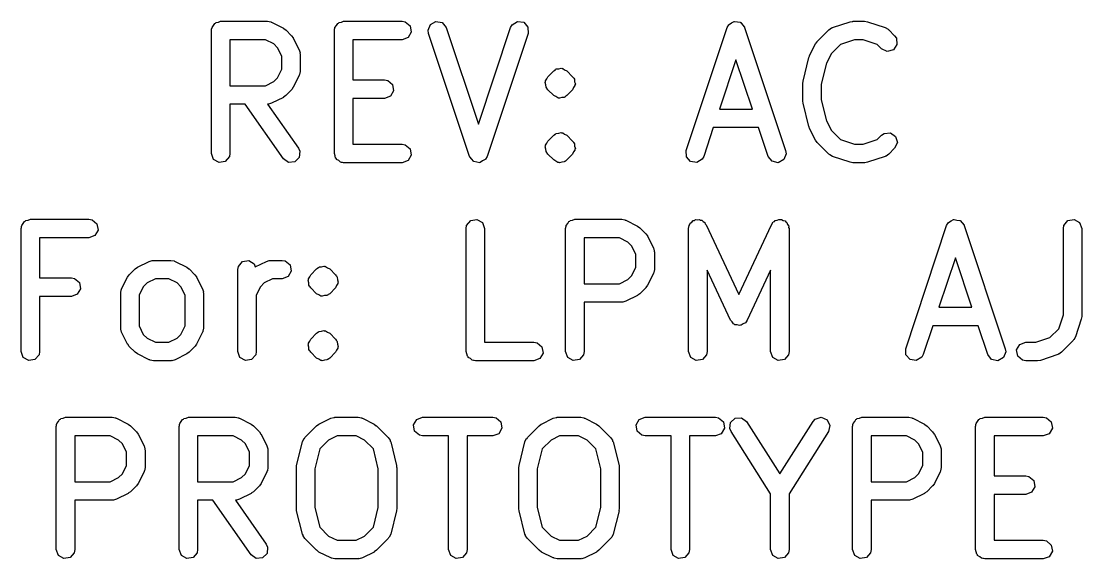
# Model space of a CAD drawing. Extents: x 93 to 212, y -133 to -50.
# Drawn here: x 105.14 to 113.76, y -132.98 to -128.61 of the extents above; entities that cross this region are included whole.
import ezdxf

# ---------------------------------------------------------------- set-up
doc = ezdxf.new("R2010")
doc.units = 0
doc.layers.add('BLACK', color=7, linetype='CONTINUOUS')

msp = doc.modelspace()

# ---------------------------------------------------------------- linework, layer by layer
at = {"layer": 'BLACK', "linetype": 'CONTINUOUS'}
for p, q in [((106.741, -128.614), (106.759, -128.607)), ((106.759, -128.607), (107.14, -128.607)), ((107.14, -128.607), (107.166, -128.612)), ((107.166, -128.612), (107.169, -128.615)), ((107.741, -128.614), (107.759, -128.607)), ((107.759, -128.607), (108.235, -128.607)), ((108.235, -128.607), (108.261, -128.612)), ((108.261, -128.612), (108.3, -128.645)), ((108.465, -128.633), (108.51, -128.608)), ((108.51, -128.608), (108.56, -128.618)), ((109.129, -128.636), (109.173, -128.609)), ((109.173, -128.609), (109.224, -128.616)), ((110.914, -128.621), (110.935, -128.609)), ((110.935, -128.609), (110.937, -128.609)), ((110.937, -128.609), (110.939, -128.608)), ((110.939, -128.608), (110.962, -128.613)), ((110.962, -128.613), (110.985, -128.616)), ((111.736, -128.659), (111.878, -128.611)), ((111.878, -128.611), (111.901, -128.608)), ((111.901, -128.608), (111.902, -128.607)), ((111.902, -128.607), (111.997, -128.607)), ((111.997, -128.607), (112.019, -128.611)), ((112.019, -128.611), (112.021, -128.611)), ((112.021, -128.611), (112.164, -128.659)), ((106.684, -128.682), (106.686, -128.673)), ((106.684, -129.682), (106.684, -128.682)), ((106.685, -128.669), (106.687, -128.666)), ((106.686, -128.673), (106.685, -128.669)), ((106.687, -128.666), (106.689, -128.657)), ((106.689, -128.657), (106.701, -128.642)), ((106.701, -128.642), (106.711, -128.625)), ((106.711, -128.625), (106.717, -128.623)), ((106.717, -128.623), (106.722, -128.617)), ((106.722, -128.617), (106.741, -128.614)), ((107.169, -128.615), (107.174, -128.615)), ((107.174, -128.615), (107.269, -128.663)), ((107.269, -128.663), (107.287, -128.676)), ((107.287, -128.676), (107.289, -128.677)), ((107.289, -128.677), (107.336, -128.725)), ((107.684, -128.682), (107.686, -128.673)), ((107.684, -129.682), (107.684, -128.682)), ((107.685, -128.669), (107.687, -128.666)), ((107.686, -128.673), (107.685, -128.669)), ((107.687, -128.666), (107.689, -128.657)), ((107.689, -128.657), (107.701, -128.642)), ((107.701, -128.642), (107.711, -128.625)), ((107.711, -128.625), (107.717, -128.623)), ((107.717, -128.623), (107.722, -128.617)), ((107.722, -128.617), (107.741, -128.614)), ((108.309, -128.695), (108.284, -128.74)), ((108.3, -128.645), (108.309, -128.695)), ((108.446, -128.68), (108.465, -128.633)), ((108.45, -128.706), (108.446, -128.68)), ((108.56, -128.618), (108.592, -128.659)), ((108.592, -128.659), (108.855, -129.445)), ((108.855, -129.445), (109.117, -128.659)), ((109.117, -128.659), (109.129, -128.636)), ((109.224, -128.616), (109.258, -128.655)), ((109.258, -128.655), (109.259, -128.706)), ((110.545, -129.659), (110.879, -128.659)), ((110.879, -128.659), (110.891, -128.636)), ((110.891, -128.636), (110.893, -128.635)), ((110.893, -128.635), (110.894, -128.633)), ((110.894, -128.633), (110.914, -128.621)), ((110.985, -128.616), (110.987, -128.618)), ((110.987, -128.618), (110.989, -128.618)), ((110.989, -128.618), (111.004, -128.637)), ((111.004, -128.637), (111.02, -128.655)), ((111.02, -128.655), (111.02, -128.657)), ((111.02, -128.657), (111.021, -128.659)), ((111.021, -128.659), (111.354, -129.659)), ((111.611, -128.772), (111.706, -128.677)), ((111.706, -128.677), (111.728, -128.662)), ((111.728, -128.662), (111.732, -128.662)), ((111.732, -128.662), (111.736, -128.659)), ((112.164, -128.659), (112.187, -128.671)), ((112.187, -128.671), (112.189, -128.675)), ((112.189, -128.675), (112.193, -128.677)), ((112.193, -128.677), (112.241, -128.725)), ((106.834, -128.757), (106.834, -129.131)), ((107.123, -128.757), (106.834, -128.757)), ((107.191, -128.792), (107.123, -128.757)), ((107.336, -128.725), (107.349, -128.743)), ((107.349, -128.743), (107.35, -128.744)), ((107.35, -128.744), (107.398, -128.839)), ((108.235, -128.757), (107.834, -128.757)), ((107.834, -128.757), (107.834, -129.084)), ((108.284, -128.74), (108.235, -128.757)), ((108.783, -129.706), (108.45, -128.706)), ((109.259, -128.706), (108.926, -129.706)), ((111.597, -128.792), (111.61, -128.774)), ((111.61, -128.774), (111.611, -128.772)), ((111.914, -128.757), (111.8, -128.796)), ((111.985, -128.757), (111.914, -128.757)), ((112.1, -128.796), (111.985, -128.757)), ((112.241, -128.725), (112.256, -128.746)), ((112.256, -128.746), (112.26, -128.797)), ((107.221, -128.822), (107.191, -128.792)), ((107.256, -128.891), (107.221, -128.822)), ((107.398, -128.839), (107.405, -128.864)), ((107.405, -128.864), (107.404, -128.869)), ((107.404, -128.869), (107.406, -128.873)), ((111.549, -128.887), (111.597, -128.792)), ((111.726, -128.87), (111.687, -128.947)), ((111.8, -128.796), (111.726, -128.87)), ((112.135, -128.831), (112.1, -128.796)), ((112.181, -128.852), (112.135, -128.831)), ((112.231, -128.839), (112.181, -128.852)), ((112.26, -128.797), (112.231, -128.839)), ((107.256, -128.998), (107.256, -128.891)), ((107.406, -128.873), (107.406, -129.016)), ((110.95, -128.92), (110.816, -129.322)), ((111.084, -129.322), (110.95, -128.92)), ((111.496, -129.093), (111.544, -128.902)), ((111.544, -128.902), (111.549, -128.89)), ((111.549, -128.89), (111.549, -128.887)), ((111.687, -128.947), (111.644, -129.12)), ((107.221, -129.067), (107.256, -128.998)), ((107.401, -129.041), (107.398, -129.045)), ((107.406, -129.016), (107.401, -129.041)), ((109.421, -129.058), (109.468, -129.01)), ((109.468, -129.01), (109.476, -129.005)), ((109.476, -129.005), (109.478, -129.002)), ((109.478, -129.002), (109.481, -129.001)), ((109.481, -129.001), (109.482, -129.001)), ((109.482, -129.001), (109.484, -128.998)), ((109.484, -128.998), (109.486, -128.998)), ((109.486, -128.998), (109.489, -128.995)), ((109.489, -128.995), (109.509, -128.994)), ((109.509, -128.994), (109.528, -128.989)), ((109.528, -128.989), (109.531, -128.99)), ((109.531, -128.99), (109.534, -128.989)), ((109.534, -128.989), (109.537, -128.991)), ((109.537, -128.991), (109.541, -128.991)), ((109.541, -128.991), (109.557, -129.002)), ((109.557, -129.002), (109.574, -129.01)), ((109.574, -129.01), (109.622, -129.058)), ((106.834, -129.131), (107.123, -129.131)), ((107.123, -129.131), (107.191, -129.097)), ((107.191, -129.097), (107.221, -129.067)), ((107.398, -129.049), (107.35, -129.144)), ((107.398, -129.045), (107.398, -129.049)), ((107.834, -129.084), (108.093, -129.084)), ((108.093, -129.084), (108.118, -129.088)), ((108.118, -129.088), (108.158, -129.121)), ((108.158, -129.121), (108.166, -129.172)), ((109.399, -129.104), (109.402, -129.098)), ((109.404, -129.123), (109.399, -129.104)), ((109.401, -129.092), (109.412, -129.076)), ((109.402, -129.098), (109.401, -129.092)), ((109.406, -129.143), (109.404, -129.123)), ((109.412, -129.076), (109.421, -129.058)), ((109.622, -129.058), (109.628, -129.066)), ((109.628, -129.066), (109.63, -129.068)), ((109.63, -129.068), (109.631, -129.071)), ((109.641, -129.13), (109.63, -129.146)), ((109.631, -129.071), (109.637, -129.079)), ((109.637, -129.079), (109.638, -129.099)), ((109.638, -129.099), (109.644, -129.117)), ((109.644, -129.117), (109.641, -129.124)), ((109.641, -129.124), (109.641, -129.13)), ((111.494, -129.111), (111.496, -129.096)), ((111.494, -129.254), (111.494, -129.111)), ((111.496, -129.096), (111.496, -129.093)), ((111.644, -129.12), (111.644, -129.245)), ((107.289, -129.212), (107.27, -129.224)), ((107.336, -129.164), (107.289, -129.212)), ((107.337, -129.163), (107.336, -129.164)), ((107.35, -129.144), (107.337, -129.163)), ((108.141, -129.216), (108.093, -129.234)), ((108.166, -129.172), (108.141, -129.216)), ((109.411, -129.151), (109.406, -129.143)), ((109.412, -129.154), (109.411, -129.151)), ((109.415, -129.156), (109.412, -129.154)), ((109.421, -129.164), (109.415, -129.156)), ((109.468, -129.212), (109.421, -129.164)), ((109.486, -129.22), (109.468, -129.212)), ((109.566, -129.217), (109.564, -129.22)), ((109.574, -129.212), (109.566, -129.217)), ((109.622, -129.164), (109.574, -129.212)), ((109.63, -129.146), (109.622, -129.164)), ((106.958, -129.281), (106.834, -129.281)), ((106.834, -129.281), (106.834, -129.682)), ((107.269, -129.725), (106.958, -129.281)), ((107.144, -129.28), (107.141, -129.281)), ((107.141, -129.281), (107.392, -129.639)), ((107.149, -129.281), (107.144, -129.28)), ((107.174, -129.273), (107.149, -129.281)), ((107.269, -129.226), (107.174, -129.273)), ((107.27, -129.224), (107.269, -129.226)), ((108.093, -129.234), (107.834, -129.234)), ((107.834, -129.234), (107.834, -129.607)), ((109.502, -129.231), (109.486, -129.22)), ((109.505, -129.231), (109.502, -129.231)), ((109.508, -129.232), (109.505, -129.231)), ((109.512, -129.232), (109.508, -129.232)), ((109.515, -129.233), (109.512, -129.232)), ((109.533, -129.228), (109.515, -129.233)), ((109.553, -129.227), (109.533, -129.228)), ((109.557, -129.224), (109.553, -129.227)), ((109.559, -129.224), (109.557, -129.224)), ((109.561, -129.221), (109.559, -129.224)), ((109.564, -129.22), (109.561, -129.221)), ((109.561, -129.221), (109.561, -129.221)), ((111.495, -129.257), (111.494, -129.254)), ((111.496, -129.272), (111.495, -129.257)), ((111.544, -129.462), (111.496, -129.272)), ((111.644, -129.245), (111.687, -129.418)), ((110.816, -129.322), (111.084, -129.322)), ((110.766, -129.472), (110.688, -129.706)), ((111.134, -129.472), (110.766, -129.472)), ((111.212, -129.706), (111.134, -129.472)), ((111.546, -129.465), (111.544, -129.462)), ((111.549, -129.478), (111.546, -129.465)), ((111.687, -129.418), (111.726, -129.495)), ((109.421, -129.582), (109.468, -129.534)), ((109.468, -129.534), (109.476, -129.528)), ((109.476, -129.528), (109.478, -129.526)), ((109.478, -129.526), (109.481, -129.525)), ((109.481, -129.525), (109.482, -129.525)), ((109.482, -129.525), (109.484, -129.522)), ((109.484, -129.522), (109.486, -129.522)), ((109.486, -129.522), (109.489, -129.519)), ((109.489, -129.519), (109.509, -129.517)), ((109.509, -129.517), (109.528, -129.512)), ((109.528, -129.512), (109.531, -129.514)), ((109.531, -129.514), (109.534, -129.513)), ((109.534, -129.513), (109.537, -129.515)), ((109.537, -129.515), (109.541, -129.515)), ((109.541, -129.515), (109.557, -129.526)), ((109.557, -129.526), (109.574, -129.534)), ((109.574, -129.534), (109.622, -129.582)), ((111.597, -129.573), (111.549, -129.478)), ((111.726, -129.495), (111.8, -129.569)), ((112.1, -129.569), (112.135, -129.534)), ((112.135, -129.534), (112.156, -129.519)), ((112.156, -129.519), (112.207, -129.515)), ((112.207, -129.515), (112.249, -129.544)), ((112.249, -129.544), (112.263, -129.594)), ((107.392, -129.639), (107.403, -129.663)), ((107.834, -129.607), (108.235, -129.607)), ((108.235, -129.607), (108.261, -129.612)), ((108.261, -129.612), (108.3, -129.645)), ((108.3, -129.645), (108.309, -129.695)), ((109.399, -129.628), (109.402, -129.622)), ((109.404, -129.647), (109.399, -129.628)), ((109.401, -129.615), (109.412, -129.599)), ((109.402, -129.622), (109.401, -129.615)), ((109.406, -129.666), (109.404, -129.647)), ((109.412, -129.599), (109.421, -129.582)), ((109.622, -129.582), (109.628, -129.59)), ((109.628, -129.59), (109.63, -129.592)), ((109.63, -129.592), (109.631, -129.595)), ((109.631, -129.595), (109.637, -129.603)), ((109.637, -129.603), (109.638, -129.622)), ((109.638, -129.622), (109.644, -129.641)), ((109.644, -129.641), (109.641, -129.647)), ((109.641, -129.647), (109.641, -129.654)), ((111.598, -129.574), (111.597, -129.573)), ((111.611, -129.593), (111.598, -129.574)), ((111.706, -129.688), (111.611, -129.593)), ((111.8, -129.569), (111.914, -129.607)), ((111.914, -129.607), (111.985, -129.607)), ((111.985, -129.607), (112.1, -129.569)), ((112.241, -129.64), (112.193, -129.688)), ((112.263, -129.594), (112.241, -129.64)), ((106.702, -129.731), (106.684, -129.682)), ((106.746, -129.756), (106.702, -129.731)), ((106.83, -129.708), (106.797, -129.747)), ((106.834, -129.682), (106.83, -129.708)), ((107.311, -129.755), (107.269, -129.725)), ((107.399, -129.714), (107.362, -129.75)), ((107.403, -129.663), (107.399, -129.714)), ((107.691, -129.701), (107.684, -129.682)), ((107.694, -129.72), (107.691, -129.701)), ((107.7, -129.724), (107.694, -129.72)), ((107.702, -129.731), (107.7, -129.724)), ((107.719, -129.74), (107.702, -129.731)), ((108.309, -129.695), (108.284, -129.74)), ((108.785, -129.708), (108.783, -129.706)), ((108.785, -129.71), (108.785, -129.708)), ((108.801, -129.728), (108.785, -129.71)), ((108.815, -129.746), (108.801, -129.728)), ((108.911, -129.732), (108.89, -129.743)), ((108.913, -129.729), (108.911, -129.73)), ((108.911, -129.73), (108.911, -129.732)), ((108.926, -129.706), (108.913, -129.729)), ((109.411, -129.675), (109.406, -129.666)), ((109.412, -129.678), (109.411, -129.675)), ((109.415, -129.68), (109.412, -129.678)), ((109.421, -129.688), (109.415, -129.68)), ((109.468, -129.735), (109.421, -129.688)), ((109.486, -129.744), (109.468, -129.735)), ((109.574, -129.735), (109.566, -129.741)), ((109.622, -129.688), (109.574, -129.735)), ((109.63, -129.67), (109.622, -129.688)), ((109.641, -129.654), (109.63, -129.67)), ((110.547, -129.71), (110.545, -129.659)), ((110.581, -129.748), (110.547, -129.71)), ((110.675, -129.729), (110.631, -129.756)), ((110.688, -129.706), (110.675, -129.729)), ((111.244, -129.746), (111.212, -129.706)), ((111.339, -129.732), (111.294, -129.757)), ((111.358, -129.684), (111.339, -129.732)), ((111.354, -129.659), (111.358, -129.684)), ((111.71, -129.69), (111.706, -129.688)), ((111.713, -129.694), (111.71, -129.69)), ((111.736, -129.706), (111.713, -129.694)), ((111.878, -129.754), (111.736, -129.706)), ((112.164, -129.706), (112.021, -129.754)), ((112.167, -129.703), (112.164, -129.706)), ((112.172, -129.703), (112.167, -129.703)), ((112.193, -129.688), (112.172, -129.703)), ((106.797, -129.747), (106.746, -129.756)), ((107.362, -129.75), (107.311, -129.755)), ((107.734, -129.753), (107.719, -129.74)), ((107.743, -129.755), (107.734, -129.753)), ((107.746, -129.756), (107.743, -129.755)), ((107.75, -129.756), (107.746, -129.756)), ((107.759, -129.757), (107.75, -129.756)), ((108.235, -129.757), (107.759, -129.757)), ((108.284, -129.74), (108.235, -129.757)), ((108.817, -129.747), (108.815, -129.746)), ((108.819, -129.748), (108.817, -129.747)), ((108.842, -129.752), (108.819, -129.748)), ((108.866, -129.757), (108.842, -129.752)), ((108.867, -129.756), (108.866, -129.757)), ((108.87, -129.756), (108.867, -129.756)), ((108.89, -129.743), (108.87, -129.756)), ((109.502, -129.755), (109.486, -129.744)), ((109.505, -129.755), (109.502, -129.755)), ((109.508, -129.756), (109.505, -129.755)), ((109.512, -129.756), (109.508, -129.756)), ((109.515, -129.757), (109.512, -129.756)), ((109.533, -129.752), (109.515, -129.757)), ((109.553, -129.75), (109.533, -129.752)), ((109.557, -129.748), (109.553, -129.75)), ((109.559, -129.747), (109.557, -129.748)), ((109.561, -129.745), (109.559, -129.747)), ((109.564, -129.744), (109.561, -129.745)), ((109.561, -129.745), (109.561, -129.745)), ((109.566, -129.741), (109.564, -129.744)), ((110.631, -129.756), (110.581, -129.748)), ((111.294, -129.757), (111.244, -129.746)), ((111.88, -129.753), (111.878, -129.754)), ((111.902, -129.757), (111.88, -129.753)), ((111.997, -129.757), (111.902, -129.757)), ((111.999, -129.757), (111.997, -129.757)), ((112.021, -129.754), (111.999, -129.757)), ((105.141, -130.267), (105.154, -130.252)), ((105.154, -130.252), (105.163, -130.235)), ((105.163, -130.235), (105.17, -130.233)), ((105.17, -130.233), (105.174, -130.227)), ((105.174, -130.227), (105.193, -130.224)), ((105.193, -130.224), (105.212, -130.217)), ((105.212, -130.217), (105.688, -130.217)), ((105.688, -130.217), (105.714, -130.222)), ((105.714, -130.222), (105.753, -130.255)), ((108.76, -130.267), (108.793, -130.227)), ((108.793, -130.227), (108.844, -130.219)), ((108.844, -130.219), (108.888, -130.244)), ((108.888, -130.244), (108.906, -130.292)), ((109.57, -130.267), (109.582, -130.252)), ((109.582, -130.252), (109.592, -130.235)), ((109.592, -130.235), (109.598, -130.233)), ((109.598, -130.233), (109.603, -130.227)), ((109.603, -130.227), (109.622, -130.224)), ((109.622, -130.224), (109.64, -130.217)), ((109.64, -130.217), (110.021, -130.217)), ((110.021, -130.217), (110.047, -130.222)), ((110.047, -130.222), (110.05, -130.225)), ((110.05, -130.225), (110.055, -130.225)), ((110.055, -130.225), (110.15, -130.273)), ((110.576, -130.259), (110.579, -130.249)), ((110.579, -130.249), (110.592, -130.24)), ((110.592, -130.24), (110.603, -130.227)), ((110.603, -130.227), (110.613, -130.226)), ((110.613, -130.226), (110.621, -130.22)), ((110.621, -130.22), (110.637, -130.221)), ((110.637, -130.221), (110.653, -130.219)), ((110.653, -130.219), (110.662, -130.224)), ((110.662, -130.224), (110.672, -130.224)), ((110.672, -130.224), (110.684, -130.236)), ((110.684, -130.236), (110.698, -130.244)), ((110.698, -130.244), (110.701, -130.254)), ((111.239, -130.261), (111.254, -130.239)), ((111.254, -130.239), (111.263, -130.235)), ((111.263, -130.235), (111.269, -130.227)), ((111.269, -130.227), (111.286, -130.225)), ((111.286, -130.225), (111.3, -130.218)), ((111.3, -130.218), (111.31, -130.22)), ((111.31, -130.22), (111.32, -130.219)), ((111.32, -130.219), (111.334, -130.227)), ((111.334, -130.227), (111.35, -130.231)), ((111.35, -130.231), (111.356, -130.239)), ((111.356, -130.239), (111.364, -130.244)), ((111.364, -130.244), (111.37, -130.26)), ((112.664, -130.269), (112.677, -130.246)), ((112.677, -130.246), (112.679, -130.245)), ((112.679, -130.243), (112.7, -130.231)), ((112.679, -130.245), (112.679, -130.243)), ((112.7, -130.231), (112.72, -130.219)), ((112.72, -130.219), (112.723, -130.219)), ((112.723, -130.219), (112.724, -130.218)), ((112.724, -130.218), (112.748, -130.223)), ((112.748, -130.223), (112.771, -130.226)), ((112.771, -130.226), (112.773, -130.228)), ((112.773, -130.228), (112.775, -130.228)), ((112.775, -130.228), (112.789, -130.247)), ((112.789, -130.247), (112.805, -130.265)), ((113.617, -130.267), (113.65, -130.227)), ((113.65, -130.227), (113.701, -130.219)), ((113.701, -130.219), (113.745, -130.244)), ((113.745, -130.244), (113.763, -130.292)), ((105.137, -130.292), (105.138, -130.283)), ((105.137, -131.292), (105.137, -130.292)), ((105.138, -130.279), (105.139, -130.276)), ((105.138, -130.283), (105.138, -130.279)), ((105.139, -130.276), (105.141, -130.267)), ((105.762, -130.305), (105.736, -130.35)), ((105.753, -130.255), (105.762, -130.305)), ((108.756, -130.292), (108.76, -130.267)), ((108.756, -131.292), (108.756, -130.292)), ((108.906, -130.292), (108.906, -131.217)), ((109.565, -130.292), (109.567, -130.283)), ((109.565, -131.292), (109.565, -130.292)), ((109.566, -130.279), (109.568, -130.276)), ((109.567, -130.283), (109.566, -130.279)), ((109.568, -130.276), (109.57, -130.267)), ((110.15, -130.273), (110.168, -130.286)), ((110.168, -130.286), (110.169, -130.287)), ((110.169, -130.287), (110.217, -130.335)), ((110.217, -130.335), (110.23, -130.353)), ((110.565, -130.292), (110.57, -130.267)), ((110.565, -131.292), (110.565, -130.292)), ((110.57, -130.267), (110.576, -130.259)), ((110.701, -130.254), (110.708, -130.261)), ((110.708, -130.261), (110.974, -130.829)), ((110.974, -130.829), (111.239, -130.261)), ((111.37, -130.26), (111.379, -130.273)), ((111.379, -130.273), (111.378, -130.283)), ((111.378, -130.283), (111.382, -130.292)), ((111.382, -130.292), (111.382, -131.292)), ((112.331, -131.269), (112.664, -130.269)), ((112.805, -130.265), (112.805, -130.267)), ((112.805, -130.267), (112.807, -130.269)), ((112.807, -130.269), (113.14, -131.269)), ((113.613, -130.292), (113.617, -130.267)), ((113.613, -130.994), (113.613, -130.292)), ((113.763, -130.292), (113.763, -131.007)), ((105.688, -130.367), (105.287, -130.367)), ((105.287, -130.367), (105.287, -130.694)), ((105.736, -130.35), (105.688, -130.367)), ((109.715, -130.367), (109.715, -130.741)), ((110.003, -130.367), (109.715, -130.367)), ((110.072, -130.402), (110.003, -130.367)), ((110.102, -130.432), (110.072, -130.402)), ((110.23, -130.353), (110.231, -130.354)), ((110.231, -130.354), (110.279, -130.449)), ((110.137, -130.501), (110.102, -130.432)), ((110.137, -130.608), (110.137, -130.501)), ((110.279, -130.449), (110.286, -130.474)), ((110.286, -130.474), (110.285, -130.479)), ((110.285, -130.479), (110.287, -130.483)), ((110.287, -130.483), (110.287, -130.626)), ((106.083, -130.606), (106.178, -130.559)), ((106.178, -130.559), (106.203, -130.551)), ((106.203, -130.551), (106.207, -130.552)), ((106.207, -130.552), (106.212, -130.551)), ((106.212, -130.551), (106.355, -130.551)), ((106.355, -130.551), (106.38, -130.555)), ((106.38, -130.555), (106.384, -130.558)), ((106.384, -130.558), (106.388, -130.559)), ((106.388, -130.559), (106.483, -130.606)), ((106.903, -130.6), (106.936, -130.561)), ((106.936, -130.561), (106.987, -130.552)), ((106.987, -130.552), (107.031, -130.578)), ((107.031, -130.578), (107.041, -130.604)), ((107.041, -130.604), (107.131, -130.559)), ((107.131, -130.559), (107.155, -130.551)), ((107.155, -130.551), (107.16, -130.552)), ((107.16, -130.552), (107.164, -130.551)), ((107.164, -130.551), (107.259, -130.551)), ((107.259, -130.551), (107.285, -130.555)), ((107.285, -130.555), (107.324, -130.588)), ((107.324, -130.588), (107.333, -130.639)), ((112.735, -130.53), (112.601, -130.932)), ((112.87, -130.932), (112.735, -130.53)), ((106.002, -130.687), (106.015, -130.669)), ((106.015, -130.669), (106.016, -130.668)), ((106.016, -130.668), (106.063, -130.62)), ((106.063, -130.62), (106.082, -130.607)), ((106.082, -130.607), (106.083, -130.606)), ((106.483, -130.606), (106.501, -130.62)), ((106.501, -130.62), (106.503, -130.62)), ((106.503, -130.62), (106.55, -130.668)), ((106.55, -130.668), (106.563, -130.686)), ((106.899, -130.626), (106.903, -130.6)), ((106.899, -131.292), (106.899, -130.626)), ((107.307, -130.683), (107.259, -130.701)), ((107.333, -130.639), (107.307, -130.683)), ((107.484, -130.686), (107.492, -130.668)), ((107.492, -130.668), (107.54, -130.62)), ((107.54, -130.62), (107.548, -130.615)), ((107.548, -130.615), (107.55, -130.612)), ((107.55, -130.612), (107.553, -130.611)), ((107.553, -130.611), (107.555, -130.608)), ((107.553, -130.611), (107.553, -130.611)), ((107.555, -130.608), (107.557, -130.608)), ((107.557, -130.608), (107.561, -130.605)), ((107.561, -130.605), (107.58, -130.604)), ((107.58, -130.604), (107.599, -130.599)), ((107.599, -130.599), (107.602, -130.6)), ((107.602, -130.6), (107.606, -130.599)), ((107.606, -130.599), (107.609, -130.601)), ((107.609, -130.601), (107.612, -130.601)), ((107.612, -130.601), (107.628, -130.612)), ((107.628, -130.612), (107.646, -130.62)), ((107.646, -130.62), (107.693, -130.668)), ((107.693, -130.668), (107.699, -130.676)), ((107.699, -130.676), (107.702, -130.678)), ((107.702, -130.678), (107.703, -130.681)), ((107.703, -130.681), (107.708, -130.689)), ((110.072, -130.707), (110.102, -130.677)), ((110.102, -130.677), (110.137, -130.608)), ((110.279, -130.659), (110.231, -130.754)), ((110.282, -130.651), (110.279, -130.655)), ((110.279, -130.655), (110.279, -130.659)), ((110.287, -130.626), (110.282, -130.651)), ((110.906, -131.038), (110.715, -130.63)), ((110.715, -130.63), (110.715, -131.292)), ((111.232, -130.63), (111.042, -131.038)), ((111.232, -131.292), (111.232, -130.63)), ((105.287, -130.694), (105.545, -130.694)), ((105.545, -130.694), (105.571, -130.698)), ((105.571, -130.698), (105.61, -130.731)), ((105.61, -130.731), (105.619, -130.782)), ((105.954, -130.783), (106.002, -130.687)), ((106.13, -130.765), (106.096, -130.834)), ((106.161, -130.735), (106.13, -130.765)), ((106.229, -130.701), (106.161, -130.735)), ((106.337, -130.701), (106.229, -130.701)), ((106.405, -130.735), (106.337, -130.701)), ((106.436, -130.765), (106.405, -130.735)), ((106.47, -130.834), (106.436, -130.765)), ((106.563, -130.686), (106.564, -130.687)), ((106.564, -130.687), (106.612, -130.783)), ((107.083, -130.765), (107.049, -130.834)), ((107.113, -130.735), (107.083, -130.765)), ((107.182, -130.701), (107.113, -130.735)), ((107.259, -130.701), (107.182, -130.701)), ((107.47, -130.714), (107.473, -130.708)), ((107.475, -130.733), (107.47, -130.714)), ((107.473, -130.702), (107.484, -130.686)), ((107.473, -130.708), (107.473, -130.702)), ((107.477, -130.753), (107.475, -130.733)), ((107.483, -130.761), (107.477, -130.753)), ((107.484, -130.764), (107.483, -130.761)), ((107.486, -130.766), (107.484, -130.764)), ((107.492, -130.774), (107.486, -130.766)), ((107.702, -130.756), (107.693, -130.774)), ((107.713, -130.74), (107.702, -130.756)), ((107.708, -130.689), (107.71, -130.709)), ((107.71, -130.709), (107.715, -130.727)), ((107.715, -130.727), (107.712, -130.734)), ((107.712, -130.734), (107.713, -130.74)), ((109.715, -130.741), (110.003, -130.741)), ((110.003, -130.741), (110.072, -130.707)), ((110.231, -130.754), (110.218, -130.773)), ((105.545, -130.844), (105.287, -130.844)), ((105.287, -130.844), (105.287, -131.292)), ((105.593, -130.826), (105.545, -130.844)), ((105.619, -130.782), (105.593, -130.826)), ((105.946, -130.816), (105.951, -130.791)), ((105.946, -131.102), (105.946, -130.816)), ((105.951, -130.791), (105.954, -130.787)), ((105.954, -130.787), (105.954, -130.783)), ((106.096, -130.834), (106.096, -131.084)), ((106.47, -131.084), (106.47, -130.834)), ((106.612, -130.783), (106.62, -130.808)), ((106.62, -130.808), (106.618, -130.812)), ((106.618, -130.812), (106.62, -130.816)), ((106.62, -130.816), (106.62, -131.102)), ((107.049, -130.834), (107.049, -131.292)), ((107.54, -130.822), (107.492, -130.774)), ((107.557, -130.83), (107.54, -130.822)), ((107.573, -130.841), (107.557, -130.83)), ((107.577, -130.841), (107.573, -130.841)), ((107.58, -130.842), (107.577, -130.841)), ((107.583, -130.842), (107.58, -130.842)), ((107.586, -130.843), (107.583, -130.842)), ((107.605, -130.838), (107.586, -130.843)), ((107.624, -130.837), (107.605, -130.838)), ((107.628, -130.834), (107.624, -130.837)), ((107.63, -130.834), (107.628, -130.834)), ((107.632, -130.831), (107.63, -130.834)), ((107.636, -130.83), (107.632, -130.831)), ((107.632, -130.831), (107.632, -130.831)), ((107.638, -130.827), (107.636, -130.83)), ((107.646, -130.822), (107.638, -130.827)), ((107.693, -130.774), (107.646, -130.822)), ((110.15, -130.836), (110.055, -130.883)), ((110.151, -130.834), (110.15, -130.836)), ((110.169, -130.822), (110.151, -130.834)), ((110.217, -130.774), (110.169, -130.822)), ((110.218, -130.773), (110.217, -130.774)), ((110.021, -130.891), (109.715, -130.891)), ((109.715, -130.891), (109.715, -131.292)), ((110.025, -130.89), (110.021, -130.891)), ((110.03, -130.891), (110.025, -130.89)), ((110.055, -130.883), (110.03, -130.891)), ((112.601, -130.932), (112.87, -130.932)), ((113.575, -131.109), (113.613, -130.994)), ((113.763, -131.007), (113.759, -131.029)), ((105.948, -131.106), (105.946, -131.102)), ((105.947, -131.11), (105.948, -131.106)), ((105.954, -131.135), (105.947, -131.11)), ((106.096, -131.084), (106.13, -131.153)), ((106.436, -131.153), (106.47, -131.084)), ((106.62, -131.102), (106.615, -131.128)), ((110.919, -131.052), (110.906, -131.038)), ((110.931, -131.068), (110.919, -131.052)), ((110.937, -131.07), (110.931, -131.068)), ((110.942, -131.075), (110.937, -131.07)), ((110.961, -131.076), (110.942, -131.075)), ((110.98, -131.081), (110.961, -131.076)), ((110.986, -131.079), (110.98, -131.081)), ((110.993, -131.079), (110.986, -131.079)), ((111.009, -131.068), (110.993, -131.079)), ((111.027, -131.06), (111.009, -131.068)), ((111.032, -131.052), (111.027, -131.06)), ((111.035, -131.05), (111.032, -131.052)), ((111.036, -131.046), (111.035, -131.05)), ((111.042, -131.038), (111.036, -131.046)), ((112.551, -131.082), (112.473, -131.316)), ((112.92, -131.082), (112.551, -131.082)), ((112.998, -131.316), (112.92, -131.082)), ((113.504, -131.179), (113.575, -131.109)), ((113.759, -131.03), (113.711, -131.173)), ((113.759, -131.029), (113.759, -131.03)), ((106.002, -131.231), (105.954, -131.135)), ((106.13, -131.153), (106.161, -131.183)), ((106.161, -131.183), (106.229, -131.217)), ((106.337, -131.217), (106.405, -131.183)), ((106.405, -131.183), (106.436, -131.153)), ((106.612, -131.135), (106.564, -131.231)), ((106.613, -131.131), (106.612, -131.135)), ((106.615, -131.128), (106.613, -131.131)), ((107.484, -131.209), (107.492, -131.192)), ((107.492, -131.192), (107.54, -131.144)), ((107.54, -131.144), (107.548, -131.138)), ((107.548, -131.138), (107.55, -131.136)), ((107.55, -131.136), (107.553, -131.135)), ((107.553, -131.135), (107.555, -131.132)), ((107.553, -131.135), (107.553, -131.135)), ((107.555, -131.132), (107.557, -131.132)), ((107.557, -131.132), (107.561, -131.129)), ((107.561, -131.129), (107.58, -131.127)), ((107.58, -131.127), (107.599, -131.122)), ((107.599, -131.122), (107.602, -131.124)), ((107.602, -131.124), (107.606, -131.123)), ((107.606, -131.123), (107.609, -131.125)), ((107.609, -131.125), (107.612, -131.125)), ((107.612, -131.125), (107.628, -131.136)), ((107.628, -131.136), (107.646, -131.144)), ((107.646, -131.144), (107.693, -131.192)), ((107.693, -131.192), (107.699, -131.2)), ((107.699, -131.2), (107.702, -131.202)), ((113.39, -131.217), (113.504, -131.179)), ((113.695, -131.198), (113.693, -131.203)), ((113.699, -131.196), (113.695, -131.198)), ((113.711, -131.173), (113.699, -131.196)), ((106.003, -131.232), (106.002, -131.231)), ((106.016, -131.25), (106.003, -131.232)), ((106.063, -131.298), (106.016, -131.25)), ((106.229, -131.217), (106.337, -131.217)), ((106.55, -131.25), (106.503, -131.298)), ((106.551, -131.249), (106.55, -131.25)), ((106.564, -131.231), (106.551, -131.249)), ((107.47, -131.238), (107.473, -131.232)), ((107.475, -131.257), (107.47, -131.238)), ((107.473, -131.225), (107.484, -131.209)), ((107.473, -131.232), (107.473, -131.225)), ((107.477, -131.276), (107.475, -131.257)), ((107.483, -131.285), (107.477, -131.276)), ((107.484, -131.288), (107.483, -131.285)), ((107.702, -131.28), (107.693, -131.298)), ((107.702, -131.202), (107.703, -131.205)), ((107.713, -131.264), (107.702, -131.28)), ((107.703, -131.205), (107.708, -131.213)), ((107.708, -131.213), (107.71, -131.232)), ((107.71, -131.232), (107.715, -131.251)), ((107.715, -131.251), (107.712, -131.257)), ((107.712, -131.257), (107.713, -131.264)), ((108.906, -131.217), (109.307, -131.217)), ((109.307, -131.217), (109.333, -131.222)), ((109.333, -131.222), (109.372, -131.255)), ((109.372, -131.255), (109.381, -131.305)), ((112.332, -131.32), (112.331, -131.269)), ((113.14, -131.269), (113.144, -131.294)), ((113.233, -131.279), (113.259, -131.235)), ((113.242, -131.33), (113.233, -131.279)), ((113.259, -131.235), (113.307, -131.217)), ((113.307, -131.217), (113.39, -131.217)), ((113.693, -131.203), (113.598, -131.298)), ((105.154, -131.341), (105.137, -131.292)), ((105.199, -131.366), (105.154, -131.341)), ((105.249, -131.357), (105.199, -131.366)), ((105.282, -131.318), (105.249, -131.357)), ((105.287, -131.292), (105.282, -131.318)), ((106.065, -131.298), (106.063, -131.298)), ((106.083, -131.312), (106.065, -131.298)), ((106.178, -131.359), (106.083, -131.312)), ((106.183, -131.36), (106.178, -131.359)), ((106.186, -131.363), (106.183, -131.36)), ((106.212, -131.367), (106.186, -131.363)), ((106.355, -131.367), (106.212, -131.367)), ((106.359, -131.366), (106.355, -131.367)), ((106.363, -131.367), (106.359, -131.366)), ((106.388, -131.359), (106.363, -131.367)), ((106.483, -131.312), (106.388, -131.359)), ((106.484, -131.311), (106.483, -131.312)), ((106.503, -131.298), (106.484, -131.311)), ((106.916, -131.341), (106.899, -131.292)), ((106.961, -131.366), (106.916, -131.341)), ((107.011, -131.357), (106.961, -131.366)), ((107.044, -131.318), (107.011, -131.357)), ((107.049, -131.292), (107.044, -131.318)), ((107.486, -131.29), (107.484, -131.288)), ((107.492, -131.298), (107.486, -131.29)), ((107.54, -131.345), (107.492, -131.298)), ((107.557, -131.354), (107.54, -131.345)), ((107.573, -131.365), (107.557, -131.354)), ((107.577, -131.365), (107.573, -131.365)), ((107.58, -131.366), (107.577, -131.365)), ((107.583, -131.366), (107.58, -131.366)), ((107.586, -131.367), (107.583, -131.366)), ((107.605, -131.362), (107.586, -131.367)), ((107.624, -131.36), (107.605, -131.362)), ((107.628, -131.358), (107.624, -131.36)), ((107.63, -131.357), (107.628, -131.358)), ((107.632, -131.355), (107.63, -131.357)), ((107.636, -131.354), (107.632, -131.355)), ((107.632, -131.355), (107.632, -131.355)), ((107.638, -131.351), (107.636, -131.354)), ((107.646, -131.345), (107.638, -131.351)), ((107.693, -131.298), (107.646, -131.345)), ((108.762, -131.311), (108.756, -131.292)), ((108.766, -131.33), (108.762, -131.311)), ((108.771, -131.334), (108.766, -131.33)), ((108.773, -131.341), (108.771, -131.334)), ((108.79, -131.35), (108.773, -131.341)), ((108.805, -131.363), (108.79, -131.35)), ((108.815, -131.365), (108.805, -131.363)), ((108.818, -131.366), (108.815, -131.365)), ((108.821, -131.366), (108.818, -131.366)), ((108.831, -131.367), (108.821, -131.366)), ((109.307, -131.367), (108.831, -131.367)), ((109.355, -131.35), (109.307, -131.367)), ((109.381, -131.305), (109.355, -131.35)), ((109.583, -131.341), (109.565, -131.292)), ((109.627, -131.366), (109.583, -131.341)), ((109.678, -131.357), (109.627, -131.366)), ((109.711, -131.318), (109.678, -131.357)), ((109.715, -131.292), (109.711, -131.318)), ((110.583, -131.341), (110.565, -131.292)), ((110.627, -131.366), (110.583, -131.341)), ((110.678, -131.357), (110.627, -131.366)), ((110.711, -131.318), (110.678, -131.357)), ((110.715, -131.292), (110.711, -131.318)), ((111.249, -131.341), (111.232, -131.292)), ((111.294, -131.366), (111.249, -131.341)), ((111.344, -131.357), (111.294, -131.366)), ((111.377, -131.318), (111.344, -131.357)), ((111.382, -131.292), (111.377, -131.318)), ((112.366, -131.358), (112.332, -131.32)), ((112.417, -131.366), (112.366, -131.358)), ((112.461, -131.339), (112.417, -131.366)), ((112.473, -131.316), (112.461, -131.339)), ((113.03, -131.356), (112.998, -131.316)), ((113.08, -131.367), (113.03, -131.356)), ((113.125, -131.342), (113.08, -131.367)), ((113.144, -131.294), (113.125, -131.342)), ((113.281, -131.363), (113.242, -131.33)), ((113.307, -131.367), (113.281, -131.363)), ((113.402, -131.367), (113.307, -131.367)), ((113.404, -131.367), (113.402, -131.367)), ((113.426, -131.364), (113.404, -131.367)), ((113.569, -131.316), (113.426, -131.364)), ((113.572, -131.313), (113.569, -131.316)), ((113.577, -131.313), (113.572, -131.313)), ((113.598, -131.298), (113.577, -131.313)), ((105.424, -131.889), (105.425, -131.886)), ((105.424, -131.893), (105.424, -131.889)), ((105.425, -131.886), (105.427, -131.877)), ((105.427, -131.877), (105.439, -131.862)), ((105.439, -131.862), (105.449, -131.845)), ((105.449, -131.845), (105.456, -131.843)), ((105.456, -131.843), (105.46, -131.837)), ((105.46, -131.837), (105.479, -131.834)), ((105.479, -131.834), (105.497, -131.827)), ((105.497, -131.827), (105.878, -131.827)), ((105.878, -131.827), (105.904, -131.832)), ((105.904, -131.832), (105.907, -131.835)), ((105.907, -131.835), (105.912, -131.835)), ((105.912, -131.835), (106.007, -131.883)), ((106.007, -131.883), (106.025, -131.896)), ((106.424, -131.889), (106.425, -131.886)), ((106.424, -131.893), (106.424, -131.889)), ((106.425, -131.886), (106.427, -131.877)), ((106.427, -131.877), (106.439, -131.862)), ((106.439, -131.862), (106.449, -131.845)), ((106.449, -131.845), (106.456, -131.843)), ((106.456, -131.843), (106.46, -131.837)), ((106.46, -131.837), (106.479, -131.834)), ((106.479, -131.834), (106.497, -131.827)), ((106.497, -131.827), (106.878, -131.827)), ((106.878, -131.827), (106.904, -131.832)), ((106.904, -131.832), (106.907, -131.835)), ((106.907, -131.835), (106.912, -131.835)), ((106.912, -131.835), (107.007, -131.883)), ((107.007, -131.883), (107.025, -131.896)), ((107.54, -131.897), (107.558, -131.884)), ((107.558, -131.884), (107.559, -131.883)), ((107.559, -131.883), (107.654, -131.835)), ((107.654, -131.835), (107.679, -131.828)), ((107.679, -131.828), (107.684, -131.829)), ((107.684, -131.829), (107.688, -131.827)), ((107.688, -131.827), (107.878, -131.827)), ((107.878, -131.827), (107.904, -131.832)), ((107.904, -131.832), (107.907, -131.835)), ((107.907, -131.835), (107.912, -131.835)), ((107.912, -131.835), (108.007, -131.883)), ((108.007, -131.883), (108.025, -131.896)), ((108.328, -131.889), (108.354, -131.845)), ((108.337, -131.94), (108.328, -131.889)), ((108.354, -131.845), (108.402, -131.827)), ((108.402, -131.827), (108.974, -131.827)), ((108.974, -131.827), (108.999, -131.832)), ((108.999, -131.832), (109.039, -131.865)), ((109.039, -131.865), (109.047, -131.915)), ((109.349, -131.897), (109.367, -131.884)), ((109.367, -131.884), (109.369, -131.883)), ((109.369, -131.883), (109.464, -131.835)), ((109.464, -131.835), (109.489, -131.828)), ((109.489, -131.828), (109.493, -131.829)), ((109.493, -131.829), (109.497, -131.827)), ((109.497, -131.827), (109.688, -131.827)), ((109.688, -131.827), (109.714, -131.832)), ((109.714, -131.832), (109.717, -131.835)), ((109.717, -131.835), (109.721, -131.835)), ((109.721, -131.835), (109.817, -131.883)), ((109.817, -131.883), (109.835, -131.896)), ((110.138, -131.889), (110.163, -131.845)), ((110.147, -131.94), (110.138, -131.889)), ((110.163, -131.845), (110.212, -131.827)), ((110.212, -131.827), (110.783, -131.827)), ((110.783, -131.827), (110.809, -131.832)), ((110.809, -131.832), (110.848, -131.865)), ((110.848, -131.865), (110.857, -131.915)), ((110.9, -131.919), (110.907, -131.868)), ((110.907, -131.868), (110.945, -131.833)), ((110.945, -131.833), (110.996, -131.831)), ((110.996, -131.831), (111.037, -131.862)), ((111.037, -131.862), (111.307, -132.286)), ((111.307, -132.286), (111.577, -131.862)), ((111.577, -131.862), (111.595, -131.843)), ((111.595, -131.843), (111.643, -131.827)), ((111.643, -131.827), (111.691, -131.847)), ((111.691, -131.847), (111.715, -131.893)), ((111.9, -131.889), (111.901, -131.886)), ((111.9, -131.893), (111.9, -131.889)), ((111.901, -131.886), (111.903, -131.877)), ((111.903, -131.877), (111.916, -131.862)), ((111.916, -131.862), (111.925, -131.845)), ((111.925, -131.845), (111.932, -131.843)), ((111.932, -131.843), (111.936, -131.837)), ((111.936, -131.837), (111.955, -131.834)), ((111.955, -131.834), (111.974, -131.827)), ((111.974, -131.827), (112.355, -131.827)), ((112.355, -131.827), (112.38, -131.832)), ((112.38, -131.832), (112.384, -131.835)), ((112.384, -131.835), (112.388, -131.835)), ((112.388, -131.835), (112.483, -131.883)), ((112.483, -131.883), (112.501, -131.896)), ((112.9, -131.889), (112.901, -131.886)), ((112.9, -131.893), (112.9, -131.889)), ((112.901, -131.886), (112.903, -131.877)), ((112.903, -131.877), (112.916, -131.862)), ((112.916, -131.862), (112.925, -131.845)), ((112.925, -131.845), (112.932, -131.843)), ((112.932, -131.843), (112.936, -131.837)), ((112.936, -131.837), (112.955, -131.834)), ((112.955, -131.834), (112.974, -131.827)), ((112.974, -131.827), (113.45, -131.827)), ((113.45, -131.827), (113.475, -131.832)), ((113.475, -131.832), (113.515, -131.865)), ((113.515, -131.865), (113.524, -131.915)), ((105.422, -131.902), (105.424, -131.893)), ((105.422, -132.902), (105.422, -131.902)), ((105.572, -131.977), (105.572, -132.351)), ((105.861, -131.977), (105.572, -131.977)), ((105.929, -132.012), (105.861, -131.977)), ((106.025, -131.896), (106.027, -131.897)), ((106.027, -131.897), (106.074, -131.945)), ((106.074, -131.945), (106.087, -131.963)), ((106.087, -131.963), (106.088, -131.964)), ((106.088, -131.964), (106.136, -132.059)), ((106.422, -131.902), (106.424, -131.893)), ((106.422, -132.902), (106.422, -131.902)), ((106.572, -131.977), (106.572, -132.351)), ((106.861, -131.977), (106.572, -131.977)), ((106.929, -132.012), (106.861, -131.977)), ((107.025, -131.896), (107.027, -131.897)), ((107.027, -131.897), (107.074, -131.945)), ((107.074, -131.945), (107.087, -131.963)), ((107.087, -131.963), (107.088, -131.964)), ((107.088, -131.964), (107.136, -132.059)), ((107.444, -131.992), (107.54, -131.897)), ((107.706, -131.977), (107.637, -132.012)), ((107.861, -131.977), (107.706, -131.977)), ((107.929, -132.012), (107.861, -131.977)), ((108.025, -131.896), (108.027, -131.897)), ((108.027, -131.897), (108.122, -131.992)), ((108.376, -131.973), (108.337, -131.94)), ((108.402, -131.977), (108.376, -131.973)), ((108.613, -131.977), (108.402, -131.977)), ((108.613, -132.902), (108.613, -131.977)), ((108.974, -131.977), (108.763, -131.977)), ((108.763, -131.977), (108.763, -132.902)), ((109.022, -131.96), (108.974, -131.977)), ((109.047, -131.915), (109.022, -131.96)), ((109.254, -131.992), (109.349, -131.897)), ((109.515, -131.977), (109.447, -132.012)), ((109.67, -131.977), (109.515, -131.977)), ((109.739, -132.012), (109.67, -131.977)), ((109.835, -131.896), (109.836, -131.897)), ((109.836, -131.897), (109.931, -131.992)), ((110.186, -131.973), (110.147, -131.94)), ((110.212, -131.977), (110.186, -131.973)), ((110.422, -131.977), (110.212, -131.977)), ((110.422, -132.902), (110.422, -131.977)), ((110.783, -131.977), (110.572, -131.977)), ((110.572, -131.977), (110.572, -132.902)), ((110.831, -131.96), (110.783, -131.977)), ((110.857, -131.915), (110.831, -131.96)), ((110.91, -131.943), (110.9, -131.919)), ((111.232, -132.448), (110.91, -131.943)), ((111.704, -131.943), (111.382, -132.448)), ((111.715, -131.893), (111.704, -131.943)), ((111.899, -131.902), (111.9, -131.893)), ((111.899, -132.902), (111.899, -131.902)), ((112.049, -131.977), (112.049, -132.351)), ((112.337, -131.977), (112.049, -131.977)), ((112.405, -132.012), (112.337, -131.977)), ((112.501, -131.896), (112.503, -131.897)), ((112.503, -131.897), (112.55, -131.945)), ((112.55, -131.945), (112.563, -131.963)), ((112.563, -131.963), (112.564, -131.964)), ((112.564, -131.964), (112.612, -132.059)), ((112.899, -131.902), (112.9, -131.893)), ((112.899, -132.902), (112.899, -131.902)), ((113.45, -131.977), (113.049, -131.977)), ((113.049, -131.977), (113.049, -132.304)), ((113.498, -131.96), (113.45, -131.977)), ((113.524, -131.915), (113.498, -131.96)), ((105.96, -132.042), (105.929, -132.012)), ((105.994, -132.111), (105.96, -132.042)), ((106.136, -132.059), (106.143, -132.084)), ((106.96, -132.042), (106.929, -132.012)), ((106.994, -132.111), (106.96, -132.042)), ((107.136, -132.059), (107.143, -132.084)), ((107.377, -132.218), (107.425, -132.027)), ((107.425, -132.027), (107.435, -132.003)), ((107.435, -132.003), (107.441, -131.999)), ((107.441, -131.999), (107.444, -131.992)), ((107.637, -132.012), (107.565, -132.084)), ((108.001, -132.084), (107.929, -132.012)), ((108.122, -131.992), (108.137, -132.014)), ((108.137, -132.014), (108.137, -132.021)), ((108.137, -132.021), (108.142, -132.027)), ((108.142, -132.027), (108.189, -132.218)), ((109.187, -132.218), (109.234, -132.027)), ((109.234, -132.027), (109.245, -132.003)), ((109.245, -132.003), (109.251, -131.999)), ((109.251, -131.999), (109.254, -131.992)), ((109.447, -132.012), (109.375, -132.084)), ((109.811, -132.084), (109.739, -132.012)), ((109.931, -131.992), (109.946, -132.014)), ((109.946, -132.014), (109.947, -132.021)), ((109.947, -132.021), (109.951, -132.027)), ((109.951, -132.027), (109.999, -132.218)), ((112.436, -132.042), (112.405, -132.012)), ((112.47, -132.111), (112.436, -132.042)), ((112.612, -132.059), (112.62, -132.084)), ((105.994, -132.218), (105.994, -132.111)), ((106.143, -132.084), (106.142, -132.089)), ((106.142, -132.089), (106.144, -132.093)), ((106.144, -132.093), (106.144, -132.236)), ((106.994, -132.218), (106.994, -132.111)), ((107.143, -132.084), (107.142, -132.089)), ((107.142, -132.089), (107.144, -132.093)), ((107.144, -132.093), (107.144, -132.236)), ((107.565, -132.084), (107.525, -132.245)), ((108.041, -132.245), (108.001, -132.084)), ((109.375, -132.084), (109.334, -132.245)), ((109.851, -132.245), (109.811, -132.084)), ((112.47, -132.218), (112.47, -132.111)), ((112.62, -132.084), (112.618, -132.089)), ((112.618, -132.089), (112.62, -132.093)), ((112.62, -132.093), (112.62, -132.236)), ((105.96, -132.287), (105.994, -132.218)), ((106.144, -132.236), (106.139, -132.261)), ((106.96, -132.287), (106.994, -132.218)), ((107.144, -132.236), (107.139, -132.261)), ((107.375, -132.236), (107.377, -132.221)), ((107.375, -132.569), (107.375, -132.236)), ((107.377, -132.221), (107.377, -132.218)), ((108.189, -132.218), (108.19, -132.232)), ((108.19, -132.232), (108.191, -132.236)), ((108.191, -132.236), (108.191, -132.569)), ((109.184, -132.236), (109.187, -132.221)), ((109.184, -132.569), (109.184, -132.236)), ((109.187, -132.221), (109.187, -132.218)), ((109.999, -132.218), (110, -132.232)), ((110, -132.232), (110.001, -132.236)), ((110.001, -132.236), (110.001, -132.569)), ((112.436, -132.287), (112.47, -132.218)), ((112.62, -132.236), (112.615, -132.261)), ((105.861, -132.351), (105.929, -132.317)), ((105.929, -132.317), (105.96, -132.287)), ((106.136, -132.269), (106.088, -132.364)), ((106.139, -132.261), (106.136, -132.265)), ((106.136, -132.265), (106.136, -132.269)), ((106.861, -132.351), (106.929, -132.317)), ((106.929, -132.317), (106.96, -132.287)), ((107.136, -132.269), (107.088, -132.364)), ((107.139, -132.261), (107.136, -132.265)), ((107.136, -132.265), (107.136, -132.269)), ((107.525, -132.245), (107.525, -132.56)), ((108.041, -132.56), (108.041, -132.245)), ((109.334, -132.245), (109.334, -132.56)), ((109.851, -132.56), (109.851, -132.245)), ((112.337, -132.351), (112.405, -132.317)), ((112.405, -132.317), (112.436, -132.287)), ((112.612, -132.269), (112.564, -132.364)), ((112.613, -132.265), (112.612, -132.269)), ((112.615, -132.261), (112.613, -132.265)), ((113.049, -132.304), (113.307, -132.304)), ((113.307, -132.304), (113.333, -132.308)), ((113.333, -132.308), (113.372, -132.341)), ((105.572, -132.351), (105.861, -132.351)), ((106.074, -132.384), (106.027, -132.432)), ((106.075, -132.383), (106.074, -132.384)), ((106.088, -132.364), (106.075, -132.383)), ((106.572, -132.351), (106.861, -132.351)), ((107.074, -132.384), (107.027, -132.432)), ((107.075, -132.383), (107.074, -132.384)), ((107.088, -132.364), (107.075, -132.383)), ((112.049, -132.351), (112.337, -132.351)), ((112.55, -132.384), (112.503, -132.432)), ((112.551, -132.383), (112.55, -132.384)), ((112.564, -132.364), (112.551, -132.383)), ((113.381, -132.392), (113.355, -132.436)), ((113.372, -132.341), (113.381, -132.392)), ((105.912, -132.493), (105.887, -132.501)), ((106.007, -132.446), (105.912, -132.493)), ((106.008, -132.444), (106.007, -132.446)), ((106.027, -132.432), (106.008, -132.444)), ((106.912, -132.493), (106.887, -132.501)), ((107.007, -132.446), (106.912, -132.493)), ((107.008, -132.444), (107.007, -132.446)), ((107.027, -132.432), (107.008, -132.444)), ((111.232, -132.902), (111.232, -132.448)), ((111.382, -132.448), (111.382, -132.902)), ((112.388, -132.493), (112.363, -132.501)), ((112.483, -132.446), (112.388, -132.493)), ((112.484, -132.444), (112.483, -132.446)), ((112.503, -132.432), (112.484, -132.444)), ((113.307, -132.454), (113.049, -132.454)), ((113.049, -132.454), (113.049, -132.827)), ((113.355, -132.436), (113.307, -132.454)), ((105.878, -132.501), (105.572, -132.501)), ((105.572, -132.501), (105.572, -132.902)), ((105.883, -132.5), (105.878, -132.501)), ((105.887, -132.501), (105.883, -132.5)), ((106.696, -132.501), (106.572, -132.501)), ((106.572, -132.501), (106.572, -132.902)), ((107.007, -132.945), (106.696, -132.501)), ((106.883, -132.5), (106.879, -132.501)), ((106.879, -132.501), (107.13, -132.859)), ((106.887, -132.501), (106.883, -132.5)), ((107.376, -132.572), (107.375, -132.569)), ((107.377, -132.587), (107.376, -132.572)), ((107.525, -132.56), (107.565, -132.721)), ((108.001, -132.721), (108.041, -132.56)), ((108.191, -132.569), (108.189, -132.584)), ((109.185, -132.572), (109.184, -132.569)), ((109.187, -132.587), (109.185, -132.572)), ((109.334, -132.56), (109.375, -132.721)), ((109.811, -132.721), (109.851, -132.56)), ((110.001, -132.569), (109.998, -132.584)), ((112.355, -132.501), (112.049, -132.501)), ((112.049, -132.501), (112.049, -132.902)), ((112.359, -132.5), (112.355, -132.501)), ((112.363, -132.501), (112.359, -132.5)), ((107.425, -132.778), (107.377, -132.587)), ((108.189, -132.587), (108.142, -132.778)), ((108.189, -132.584), (108.189, -132.587)), ((109.234, -132.778), (109.187, -132.587)), ((109.999, -132.587), (109.951, -132.778)), ((109.998, -132.584), (109.999, -132.587)), ((107.565, -132.721), (107.637, -132.793)), ((107.929, -132.793), (108.001, -132.721)), ((109.375, -132.721), (109.447, -132.793)), ((109.739, -132.793), (109.811, -132.721)), ((107.429, -132.784), (107.425, -132.778)), ((107.429, -132.791), (107.429, -132.784)), ((107.444, -132.813), (107.429, -132.791)), ((107.54, -132.908), (107.444, -132.813)), ((107.637, -132.793), (107.706, -132.827)), ((107.706, -132.827), (107.861, -132.827)), ((107.861, -132.827), (107.929, -132.793)), ((108.122, -132.813), (108.027, -132.908)), ((108.125, -132.806), (108.122, -132.813)), ((108.131, -132.802), (108.125, -132.806)), ((108.142, -132.778), (108.131, -132.802)), ((109.238, -132.784), (109.234, -132.778)), ((109.239, -132.791), (109.238, -132.784)), ((109.254, -132.813), (109.239, -132.791)), ((109.349, -132.908), (109.254, -132.813)), ((109.447, -132.793), (109.515, -132.827)), ((109.515, -132.827), (109.67, -132.827)), ((109.67, -132.827), (109.739, -132.793)), ((109.931, -132.813), (109.836, -132.908)), ((109.934, -132.806), (109.931, -132.813)), ((109.94, -132.802), (109.934, -132.806)), ((109.951, -132.778), (109.94, -132.802)), ((113.049, -132.827), (113.45, -132.827)), ((113.45, -132.827), (113.475, -132.832)), ((113.475, -132.832), (113.515, -132.865)), ((105.44, -132.951), (105.422, -132.902)), ((105.572, -132.902), (105.568, -132.928)), ((106.44, -132.951), (106.422, -132.902)), ((106.572, -132.902), (106.568, -132.928)), ((107.13, -132.859), (107.141, -132.883)), ((107.141, -132.883), (107.137, -132.934)), ((107.541, -132.908), (107.54, -132.908)), ((107.559, -132.922), (107.541, -132.908)), ((107.654, -132.969), (107.559, -132.922)), ((108.007, -132.922), (107.912, -132.969)), ((108.008, -132.921), (108.007, -132.922)), ((108.027, -132.908), (108.008, -132.921)), ((108.63, -132.951), (108.613, -132.902)), ((108.763, -132.902), (108.758, -132.928)), ((109.351, -132.908), (109.349, -132.908)), ((109.369, -132.922), (109.351, -132.908)), ((109.464, -132.969), (109.369, -132.922)), ((109.817, -132.922), (109.721, -132.969)), ((109.818, -132.921), (109.817, -132.922)), ((109.836, -132.908), (109.818, -132.921)), ((110.44, -132.951), (110.422, -132.902)), ((110.572, -132.902), (110.568, -132.928)), ((111.249, -132.951), (111.232, -132.902)), ((111.382, -132.902), (111.377, -132.928)), ((111.916, -132.951), (111.899, -132.902)), ((112.049, -132.902), (112.044, -132.928)), ((112.905, -132.921), (112.899, -132.902)), ((112.909, -132.94), (112.905, -132.921)), ((113.524, -132.915), (113.498, -132.96)), ((113.515, -132.865), (113.524, -132.915)), ((105.484, -132.976), (105.44, -132.951)), ((105.535, -132.967), (105.484, -132.976)), ((105.568, -132.928), (105.535, -132.967)), ((106.484, -132.976), (106.44, -132.951)), ((106.535, -132.967), (106.484, -132.976)), ((106.568, -132.928), (106.535, -132.967)), ((107.049, -132.975), (107.007, -132.945)), ((107.1, -132.97), (107.049, -132.975)), ((107.137, -132.934), (107.1, -132.97)), ((107.659, -132.97), (107.654, -132.969)), ((107.662, -132.973), (107.659, -132.97)), ((107.688, -132.977), (107.662, -132.973)), ((107.878, -132.977), (107.688, -132.977)), ((107.883, -132.976), (107.878, -132.977)), ((107.887, -132.977), (107.883, -132.976)), ((107.912, -132.969), (107.887, -132.977)), ((108.675, -132.976), (108.63, -132.951)), ((108.725, -132.967), (108.675, -132.976)), ((108.758, -132.928), (108.725, -132.967)), ((109.468, -132.97), (109.464, -132.969)), ((109.472, -132.973), (109.468, -132.97)), ((109.497, -132.977), (109.472, -132.973)), ((109.688, -132.977), (109.497, -132.977)), ((109.692, -132.976), (109.688, -132.977)), ((109.696, -132.977), (109.692, -132.976)), ((109.721, -132.969), (109.696, -132.977)), ((110.484, -132.976), (110.44, -132.951)), ((110.535, -132.967), (110.484, -132.976)), ((110.568, -132.928), (110.535, -132.967)), ((111.294, -132.976), (111.249, -132.951)), ((111.344, -132.967), (111.294, -132.976)), ((111.377, -132.928), (111.344, -132.967)), ((111.961, -132.976), (111.916, -132.951)), ((112.011, -132.967), (111.961, -132.976)), ((112.044, -132.928), (112.011, -132.967)), ((112.914, -132.944), (112.909, -132.94)), ((112.916, -132.951), (112.914, -132.944)), ((112.933, -132.96), (112.916, -132.951)), ((112.948, -132.973), (112.933, -132.96)), ((112.958, -132.975), (112.948, -132.973)), ((112.961, -132.976), (112.958, -132.975)), ((112.964, -132.976), (112.961, -132.976)), ((112.974, -132.977), (112.964, -132.976)), ((113.45, -132.977), (112.974, -132.977)), ((113.498, -132.96), (113.45, -132.977))]:
    msp.add_line(p, q, dxfattribs=at)

doc.saveas('drawing.dxf')
